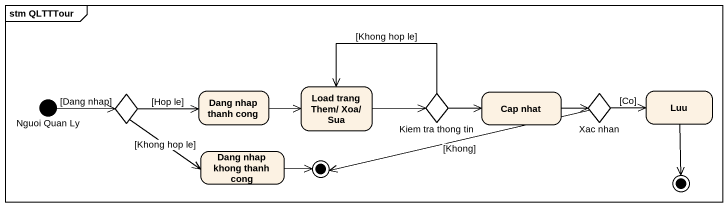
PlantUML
@startuml
mainframe stm QLTTTour
hide empty description
state choice1 <<choice>>
state "Dang nhap thanh cong" as Dang_nhap_thanh_cong
state "Load trang Them/ Xoa/ Sua" as Load_trang_Them_Xoa_Sua
state "Kiem tra thong tin" as Kiem_tra_thong_tin <<choice>>
state "Cap nhat" as Cap_nhat
state "Xac nhan" as Xac_nhan <<choice>>
state Luu
state "Nguoi Quan Ly" as Nguoi_Quan_Ly <<start>>
state "Dang nhap khong thanh cong" as Dang_nhap_khong_thanh_cong
state final1 <<end>>
state final2 <<end>>
choice1 -right-> Dang_nhap_thanh_cong : [Hop le]
choice1 -right-> Dang_nhap_khong_thanh_cong : [Khong hop le]
Dang_nhap_thanh_cong -right-> Load_trang_Them_Xoa_Sua
Load_trang_Them_Xoa_Sua -right-> Kiem_tra_thong_tin
Kiem_tra_thong_tin -left-> Load_trang_Them_Xoa_Sua : [Khong hop le]
Kiem_tra_thong_tin -right-> Cap_nhat
Cap_nhat -right-> Xac_nhan
Xac_nhan -right-> Luu : [Co]
Xac_nhan -left-> final1 : [Khong]
Luu --> final2
Nguoi_Quan_Ly -right-> choice1 : [Dang nhap]
Dang_nhap_khong_thanh_cong -right-> final1
@enduml
